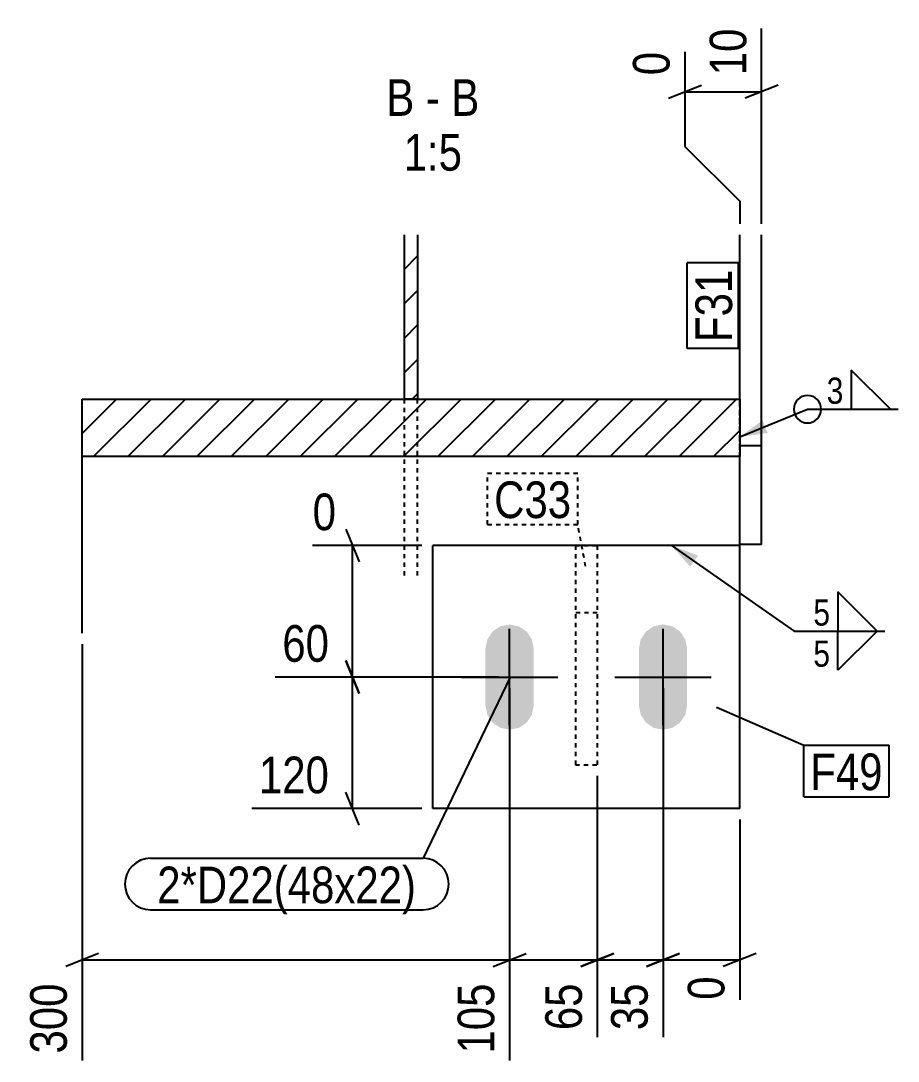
# Model space of a CAD drawing. Header units: millimetres. Extents: x 20 to 109594, y 16 to 5254.
# Drawn here: x 12542.8 to 12943.1, y 19.7 to 494.3 of the extents above; entities that cross this region are included whole.
import ezdxf

# ---------------------------------------------------------------- set-up
doc = ezdxf.new("R2010")
doc.units = ezdxf.units.MM
doc.linetypes.add('DXK_LINE_DOT2', pattern=[3.9198, 1.9599, -1.9599])
for name, color, linetype in [('MÅLSÆTNING', 7, 'Continuous'), ('STÅL', 7, 'Continuous'), ('TEKST', 7, 'Continuous')]:
    doc.layers.add(name, color=color, linetype=linetype)
doc.styles.add('Arial Narrow', font='ARIALN.TTF', dxfattribs={"height": 0.2})

msp = doc.modelspace()

# ---------------------------------------------------------------- hatches: boundary and pattern name
at = {"layer": 'STÅL', "linetype": 'Continuous'}
h = msp.add_hatch(dxfattribs=at)
h.set_pattern_fill('', scale=3.5, style=0, pattern_type=0)
h.set_pattern_definition([(45, (12717.833, 396.698), (-7.8577, 7.8577), [])])
h.paths.add_polyline_path([(12723.83, 396.7), (12717.83, 396.7), (12717.83, 321.73), (12723.83, 321.73)])
h = msp.add_hatch(dxfattribs=at)
h.set_pattern_fill('', scale=3.5, style=0, pattern_type=0)
h.set_pattern_definition([(45, (12570.833, 321.73), (-7.85772, 7.85772), [])])
h.paths.add_polyline_path([(12870.83, 321.73), (12570.83, 321.73), (12570.83, 295.46), (12870.83, 295.46)])
for points in [[(12770.04, 218.06), (12765.83, 218.9), (12761.62, 218.06), (12758.05, 215.68), (12755.67, 212.11), (12754.83, 207.9), (12754.83, 181.9), (12755.67, 177.69), (12758.05, 174.12), (12761.62, 171.74), (12765.83, 170.9), (12770.04, 171.74), (12773.61, 174.12), (12775.99, 177.69), (12776.83, 181.9), (12776.83, 207.9), (12775.99, 212.11), (12773.61, 215.68)], [(12840.04, 218.06), (12835.83, 218.9), (12831.62, 218.06), (12828.05, 215.68), (12825.67, 212.11), (12824.83, 207.9), (12824.83, 181.9), (12825.67, 177.69), (12828.05, 174.12), (12831.62, 171.74), (12835.83, 170.9), (12840.04, 171.74), (12843.61, 174.12), (12845.99, 177.69), (12846.83, 181.9), (12846.83, 207.9), (12845.99, 212.11), (12843.61, 215.68)]]:
    msp.add_hatch(color=96, dxfattribs=at).paths.add_polyline_path(points)
at = {"layer": 'TEKST', "linetype": 'Continuous'}
for points in [[(12883.58, 306.27), (12870.83, 304.44), (12881.22, 312.06)], [(12848.23, 245.18), (12839.77, 254.9), (12851.81, 250.31)]]:
    msp.add_hatch(color=3, dxfattribs=at).paths.add_polyline_path(points)

# ---------------------------------------------------------------- linework, layer by layer
at = {"layer": 'MÅLSÆTNING', "color": 7, "linetype": 'Continuous'}
for p, q in [((12880.83, 401.7), (12880.83, 490.75)), ((12845.83, 480.09), (12845.83, 436.93)), ((12838.33, 458.93), (12853.33, 464.93)), ((12845.83, 461.93), (12880.83, 461.93)), ((12888.33, 464.93), (12873.33, 458.93)), ((12845.83, 436.93), (12870.83, 411.93)), ((12870.83, 411.93), (12870.83, 401.7)), ((12691.15, 262.4), (12697.15, 247.4)), ((12725.83, 254.9), (12675.99, 254.9)), ((12694.15, 194.9), (12694.15, 254.9)), ((12570.83, 209.97), (12570.83, 20)), ((12697.15, 187.4), (12691.15, 202.4)), ((12691.15, 202.4), (12697.15, 187.4)), ((12760.83, 194.9), (12658.95, 194.9)), ((12760.83, 194.9), (12658.95, 194.9)), ((12694.15, 134.9), (12694.15, 194.9)), ((12765.83, 189.9), (12765.83, 20)), ((12765.83, 189.9), (12765.83, 20)), ((12835.83, 189.9), (12835.83, 30.66)), ((12835.83, 189.9), (12835.83, 30.66)), ((12805.83, 149.9), (12805.83, 30.66)), ((12697.15, 127.4), (12691.15, 142.4)), ((12725.83, 134.9), (12648.29, 134.9)), ((12870.83, 129.9), (12870.83, 47.7)), ((12578.33, 68.87), (12563.33, 62.87)), ((12758.33, 62.87), (12773.33, 68.87)), ((12758.33, 62.87), (12773.33, 68.87)), ((12798.33, 62.87), (12813.33, 68.87)), ((12813.33, 68.87), (12798.33, 62.87)), ((12828.33, 62.87), (12843.33, 68.87)), ((12878.33, 68.87), (12863.33, 62.87)), ((12570.83, 65.87), (12765.83, 65.87)), ((12765.83, 65.87), (12805.83, 65.87)), ((12805.83, 65.87), (12835.83, 65.87)), ((12835.83, 65.87), (12870.83, 65.87))]:
    msp.add_line(p, q, dxfattribs=at)
at = {"layer": 'STÅL', "color": 2, "linetype": 'Continuous'}
for p, q in [((12717.83, 321.73), (12717.83, 396.7)), ((12723.83, 396.7), (12723.83, 321.73)), ((12570.83, 321.73), (12870.83, 321.73)), ((12570.83, 295.46), (12570.83, 321.73)), ((12723.83, 321.73), (12717.83, 321.73)), ((12870.83, 321.73), (12870.83, 295.46)), ((12570.83, 214.97), (12570.83, 295.46)), ((12870.83, 295.46), (12570.83, 295.46)), ((12870.83, 254.9), (12870.83, 295.46))]:
    msp.add_line(p, q, dxfattribs=at)
at = {"layer": 'STÅL', "color": 4, "linetype": 'Continuous'}
for p, q in [((12870.83, 321.73), (12870.83, 396.7)), ((12880.83, 255.36), (12880.83, 396.7)), ((12870.83, 300.46), (12880.83, 300.46)), ((12870.83, 254.9), (12730.83, 254.9)), ((12730.83, 134.9), (12730.83, 254.9)), ((12880.83, 255.36), (12870.83, 255.36)), ((12870.83, 134.9), (12870.83, 254.9)), ((12870.83, 134.9), (12730.83, 134.9))]:
    msp.add_line(p, q, dxfattribs=at)
at = {"layer": 'STÅL', "color": 7, "linetype": 'DXK_LINE_DOT2'}
for p, q in [((12570.83, 295.46), (12570.83, 321.73)), ((12717.83, 241.23), (12717.83, 321.73)), ((12723.83, 241.23), (12723.83, 321.73)), ((12870.83, 295.46), (12870.83, 321.73)), ((12870.83, 214.97), (12870.83, 254.9))]:
    msp.add_line(p, q, dxfattribs=at)
at = {"layer": 'STÅL', "color": 30, "linetype": 'DXK_LINE_DOT2'}
for p, q in [((12870.83, 255.36), (12870.83, 321.73)), ((12795.83, 254.9), (12795.83, 154.9)), ((12795.83, 254.9), (12805.83, 254.9)), ((12805.83, 254.9), (12805.83, 154.9)), ((12805.83, 224.23), (12795.83, 224.23)), ((12795.83, 154.9), (12805.83, 154.9))]:
    msp.add_line(p, q, dxfattribs=at)
at = {"layer": 'STÅL', "color": 96, "linetype": 'Continuous'}
for p, q in [((12765.83, 172.9), (12765.83, 216.9)), ((12835.83, 172.9), (12835.83, 216.9)), ((12743.83, 194.9), (12787.83, 194.9)), ((12813.83, 194.9), (12857.83, 194.9))]:
    msp.add_line(p, q, dxfattribs=at)
at = {"layer": 'TEKST', "color": 7, "linetype": 'Continuous'}
for p, q in [((12846.83, 344.74), (12846.83, 383.78)), ((12870.33, 383.78), (12846.83, 383.78)), ((12870.33, 344.74), (12870.33, 383.78)), ((12870.33, 344.74), (12846.83, 344.74)), ((12766.11, 194.79), (12726.35, 112.24)), ((12860.29, 181.11), (12900, 163.83)), ((12900, 163.83), (12939.04, 163.83)), ((12900, 140.33), (12900, 163.83)), ((12939.04, 140.33), (12939.04, 163.83)), ((12900, 140.33), (12939.04, 140.33)), ((12602.07, 112.24), (12726.35, 112.24)), ((12602.07, 88.74), (12726.35, 88.74))]:
    msp.add_line(p, q, dxfattribs=at)
at = {"layer": 'TEKST', "color": 3, "linetype": 'Continuous'}
for p, q in [((12939.56, 317.06), (12921.7, 334.92)), ((12921.7, 334.92), (12921.7, 317.06)), ((12870.83, 304.44), (12901.76, 317.06)), ((12921.7, 317.06), (12939.56, 317.06)), ((12839.77, 254.9), (12895.67, 215.88)), ((12933.47, 215.88), (12915.61, 233.74)), ((12915.61, 233.74), (12915.61, 215.88)), ((12915.61, 215.88), (12933.47, 215.88)), ((12915.61, 215.88), (12933.47, 215.88)), ((12933.47, 215.88), (12915.61, 198.03)), ((12915.61, 198.03), (12915.61, 215.88))]:
    msp.add_line(p, q, dxfattribs=at)
at = {"layer": 'TEKST', "color": 7, "linetype": 'DXK_LINE_DOT2'}
for p, q in [((12755.79, 287.94), (12796.96, 287.94)), ((12755.79, 264.44), (12755.79, 287.94)), ((12796.96, 264.44), (12796.96, 287.94)), ((12755.79, 264.44), (12796.96, 264.44)), ((12800.5, 245.44), (12796.96, 264.44))]:
    msp.add_line(p, q, dxfattribs=at)
at = {"layer": 'TEKST', "color": 3, "linetype": 'Continuous'}
msp.add_arc((12901.76, 317.06), 6.25, 90, 270, dxfattribs=at)
at = {"layer": 'TEKST', "color": 7, "linetype": 'Continuous'}
for centre, start, end in [((12602.07, 100.49), 90, 270), ((12726.35, 100.49), 270, 90)]:
    msp.add_arc(centre, 11.75, start, end, dxfattribs=at)

# ---------------------------------------------------------------- wipeouts: each hides what was drawn before it
at = {"color": 0, "linetype": 'Continuous'}
for points, layer in [([(12686.96, 198.4), (12686.96, 222.9), (12658.64, 222.9), (12658.64, 198.4)], 'MÅLSÆTNING'), ([(12686.96, 138.4), (12686.96, 162.9), (12647.97, 162.9), (12647.97, 138.4)], 'MÅLSÆTNING'), ([(12567.33, 58.68), (12542.83, 58.68), (12542.83, 19.69), (12567.33, 19.69)], 'MÅLSÆTNING'), ([(12762.33, 58.68), (12737.83, 58.68), (12737.83, 19.69), (12762.33, 19.69)], 'MÅLSÆTNING'), ([(12802.33, 58.68), (12777.83, 58.68), (12777.83, 30.35), (12802.33, 30.35)], 'MÅLSÆTNING'), ([(12722.39, 450.9), (12722.39, 468.4), (12709.61, 468.4), (12709.61, 450.9)], 'TEKST'), ([(12734.02, 450.9), (12734.02, 468.4), (12727.64, 468.4), (12727.64, 450.9)], 'TEKST'), ([(12752.05, 450.9), (12752.05, 468.4), (12739.27, 468.4), (12739.27, 450.9)], 'TEKST'), ([(12744.16, 425.9), (12744.16, 443.4), (12717.5, 443.4), (12717.5, 425.9)], 'TEKST'), ([(12913.04, 198.63), (12913.04, 213.13), (12903.42, 213.13), (12903.42, 198.63)], 'TEKST')]:
    msp.add_wipeout(points, dxfattribs=at).dxf.layer = layer
at = {"color": 0}
for points in [[(12867.33, 380.78), (12849.83, 380.78), (12849.83, 347.74), (12867.33, 347.74)], [(12919.13, 318.56), (12919.13, 333.06), (12909.51, 333.06), (12909.51, 318.56)], [(12793.96, 267.44), (12793.96, 284.94), (12758.79, 284.94), (12758.79, 267.44)], [(12913.04, 217.38), (12913.04, 231.88), (12903.42, 231.88), (12903.42, 217.38)], [(12936.04, 143.33), (12936.04, 160.83), (12903, 160.83), (12903, 143.33)], [(12723.35, 91.74), (12723.35, 109.24), (12605.07, 109.24), (12605.07, 91.74)]]:
    msp.add_wipeout(points, dxfattribs=at).dxf.layer = 'TEKST'

# ---------------------------------------------------------------- next in the draw order: linework, layer by layer
at = {"layer": 'TEKST', "color": 3, "linetype": 'Continuous'}
for p, q in [((12901.76, 317.06), (12943.13, 317.06)), ((12895.67, 215.88), (12937.04, 215.88))]:
    msp.add_line(p, q, dxfattribs=at)
msp.add_arc((12901.76, 317.06), 6.25, 270, 90, dxfattribs=at)

# ---------------------------------------------------------------- next in the draw order: texts
at = {"layer": 'MÅLSÆTNING', "color": 3, "linetype": 'Continuous', "style": 'Arial Narrow'}
for s, p in [('60', (12662.14, 201.9)), ('120', (12651.47, 141.9))]:
    msp.add_text(s, height=16.702, dxfattribs=at).set_placement(p)
for s, p in [('300', (12563.83, 23.19)), ('105', (12758.83, 23.19)), ('65', (12798.83, 33.85))]:
    msp.add_text(s, height=16.702, rotation=90.0002, dxfattribs=at).set_placement(p)
at = {"layer": 'TEKST', "color": 3, "linetype": 'Continuous', "style": 'Arial Narrow'}
for s, height, p in [('B', 16.7, (12709.61, 450.9)), ('B', 16.7, (12739.27, 450.9)), ('-', 16.7, (12727.64, 450.9)), ('1:5', 16.702, (12717.5, 425.9)), ('5', 11.93, (12904.42, 199.63))]:
    msp.add_text(s, height=height, dxfattribs=at).set_placement(p)
at = {"layer": 'TEKST', "color": 3, "style": 'Arial Narrow'}
for s, p in [('3', (12910.51, 319.56)), ('5', (12904.42, 218.38))]:
    msp.add_text(s, height=11.93, dxfattribs=at).set_placement(p)

# ---------------------------------------------------------------- next in the draw order: wipeouts: each hides what was drawn before it
at = {"color": 0, "linetype": 'Continuous'}
for points in [[(12877.33, 494.25), (12852.83, 494.25), (12852.83, 465.93), (12877.33, 465.93)], [(12842.33, 483.59), (12817.83, 483.59), (12817.83, 465.93), (12842.33, 465.93)], [(12690.15, 258.4), (12690.15, 282.9), (12672.49, 282.9), (12672.49, 258.4)], [(12867.33, 61.87), (12842.83, 61.87), (12842.83, 44.2), (12867.33, 44.2)], [(12832.33, 58.68), (12807.83, 58.68), (12807.83, 30.35), (12832.33, 30.35)]]:
    msp.add_wipeout(points, dxfattribs=at).dxf.layer = 'MÅLSÆTNING'
at = {"color": 0}
for points in [[(12867.33, 380.78), (12849.83, 380.78), (12849.83, 347.74), (12867.33, 347.74)], [(12793.96, 267.44), (12793.96, 284.94), (12758.79, 284.94), (12758.79, 267.44)], [(12936.04, 143.33), (12936.04, 160.83), (12903, 160.83), (12903, 143.33)], [(12723.35, 91.74), (12723.35, 109.24), (12605.07, 109.24), (12605.07, 91.74)]]:
    msp.add_wipeout(points, dxfattribs=at).dxf.layer = 'TEKST'

# ---------------------------------------------------------------- next in the draw order: linework, layer by layer
at = {"layer": 'MÅLSÆTNING', "color": 7, "linetype": 'Continuous'}
for p, q in [((12805.83, 149.9), (12805.83, 30.66)), ((12843.33, 68.87), (12828.33, 62.87))]:
    msp.add_line(p, q, dxfattribs=at)

# ---------------------------------------------------------------- next in the draw order: texts
at = {"layer": 'MÅLSÆTNING', "color": 3, "linetype": 'Continuous', "style": 'Arial Narrow'}
for s, height, p in [('10', 16.702, (12873.83, 469.43)), ('0', 16.7, (12838.83, 469.43)), ('0', 16.7, (12863.83, 47.7)), ('35', 16.702, (12828.83, 33.85))]:
    msp.add_text(s, height=height, rotation=90.0002, dxfattribs=at).set_placement(p)
msp.add_text('0', height=16.7, dxfattribs=at).set_placement((12675.99, 261.9))
at = {"layer": 'TEKST', "color": 3, "style": 'Arial Narrow'}
msp.add_text('F31', height=16.702, rotation=90.0002, dxfattribs=at).set_placement((12867.33, 347.74))
for s, height, p in [('C33', 16.702, (12758.79, 267.44)), ('F49', 16.702, (12903, 143.33)), ('2*D22(48x22)', 16.7025, (12605.07, 91.74))]:
    msp.add_text(s, height=height, dxfattribs=at).set_placement(p)

doc.saveas('drawing.dxf')
